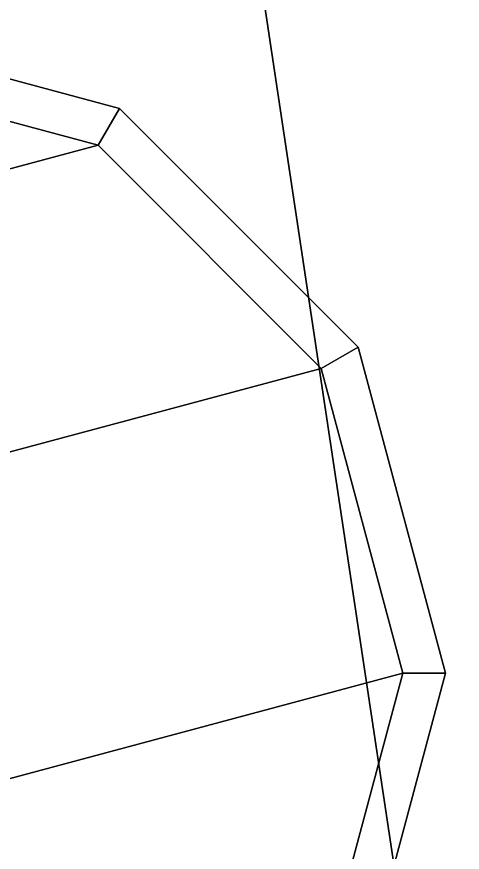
# Model space of a CAD drawing. Header units: millimetres. Extents: x -3.4 to 3.4, y -22.9 to 32.2.
# Drawn here: x 0.524 to 1.569, y -0.95 to 1.01 of the extents above; entities that cross this region are included whole.
import ezdxf

# ---------------------------------------------------------------- set-up
doc = ezdxf.new("R2010")
doc.units = ezdxf.units.MM
doc.layers.add('superstructure', color=3, linetype='Continuous')

msp = doc.modelspace()

# ---------------------------------------------------------------- linework, layer by layer
msp.add_3dface([(2.7, 12.33, -1.51), (2.7, -7.18, -1.51), (-2.7, -7.18, -1.51), (-2.7, 12.33, -1.51)])
at = {"layer": 'superstructure'}
for points in [[(0.63, 4.2, 2.868), (2.11, -5.64, 3.0212), (2.11, 9.01, 2.7932), (0.63, 5.78, 2.8435)], [(-0.63, 4.2, 2.868), (-2.11, -5.64, 3.0212), (2.11, -5.64, 3.0212), (0.63, 4.2, 2.868)], [(0.765, 0.795, 2.91), (0, 1, 2.91), (0, 1, 3.91), (0.765, 0.795, 3.91)], [(0.765, 0.795, 3.91), (0, 1, 3.91), (0, 0.9, 3.91), (0.715, 0.7084, 3.91)], [(-1.2384, 0.185, 2.97), (0.715, 0.7084, 2.97), (0, 0.9, 2.97), (-0.715, 0.7084, 2.97)], [(0, 0.9, 2.91), (0.715, 0.7084, 2.91), (0.715, 0.7084, 3.91), (0, 0.9, 3.91)], [(1.325, 0.235, 3.91), (0.765, 0.795, 3.91), (0.715, 0.7084, 3.91), (1.2384, 0.185, 3.91)], [(1.325, 0.235, 2.91), (0.765, 0.795, 2.91), (0.765, 0.795, 3.91), (1.325, 0.235, 3.91)], [(-1.43, -0.53, 2.97), (1.2384, 0.185, 2.97), (0.715, 0.7084, 2.97), (-1.2384, 0.185, 2.97)], [(0.715, 0.7084, 2.91), (1.2384, 0.185, 2.91), (1.2384, 0.185, 3.91), (0.715, 0.7084, 3.91)], [(1.53, -0.53, 3.91), (1.325, 0.235, 3.91), (1.2384, 0.185, 3.91), (1.43, -0.53, 3.91)], [(1.53, -0.53, 2.91), (1.325, 0.235, 2.91), (1.325, 0.235, 3.91), (1.53, -0.53, 3.91)], [(-1.2384, -1.245, 2.97), (1.43, -0.53, 2.97), (1.2384, 0.185, 2.97), (-1.43, -0.53, 2.97)], [(1.2384, 0.185, 2.91), (1.43, -0.53, 2.91), (1.43, -0.53, 3.91), (1.2384, 0.185, 3.91)], [(-0.715, -1.7684, 2.97), (1.2384, -1.245, 2.97), (1.43, -0.53, 2.97), (-1.2384, -1.245, 2.97)], [(1.43, -0.53, 2.91), (1.2384, -1.245, 2.91), (1.2384, -1.245, 3.91), (1.43, -0.53, 3.91)], [(1.325, -1.295, 3.91), (1.53, -0.53, 3.91), (1.43, -0.53, 3.91), (1.2384, -1.245, 3.91)], [(1.325, -1.295, 2.91), (1.53, -0.53, 2.91), (1.53, -0.53, 3.91), (1.325, -1.295, 3.91)]]:
    msp.add_3dface(points, dxfattribs=at)

doc.saveas('drawing.dxf')
